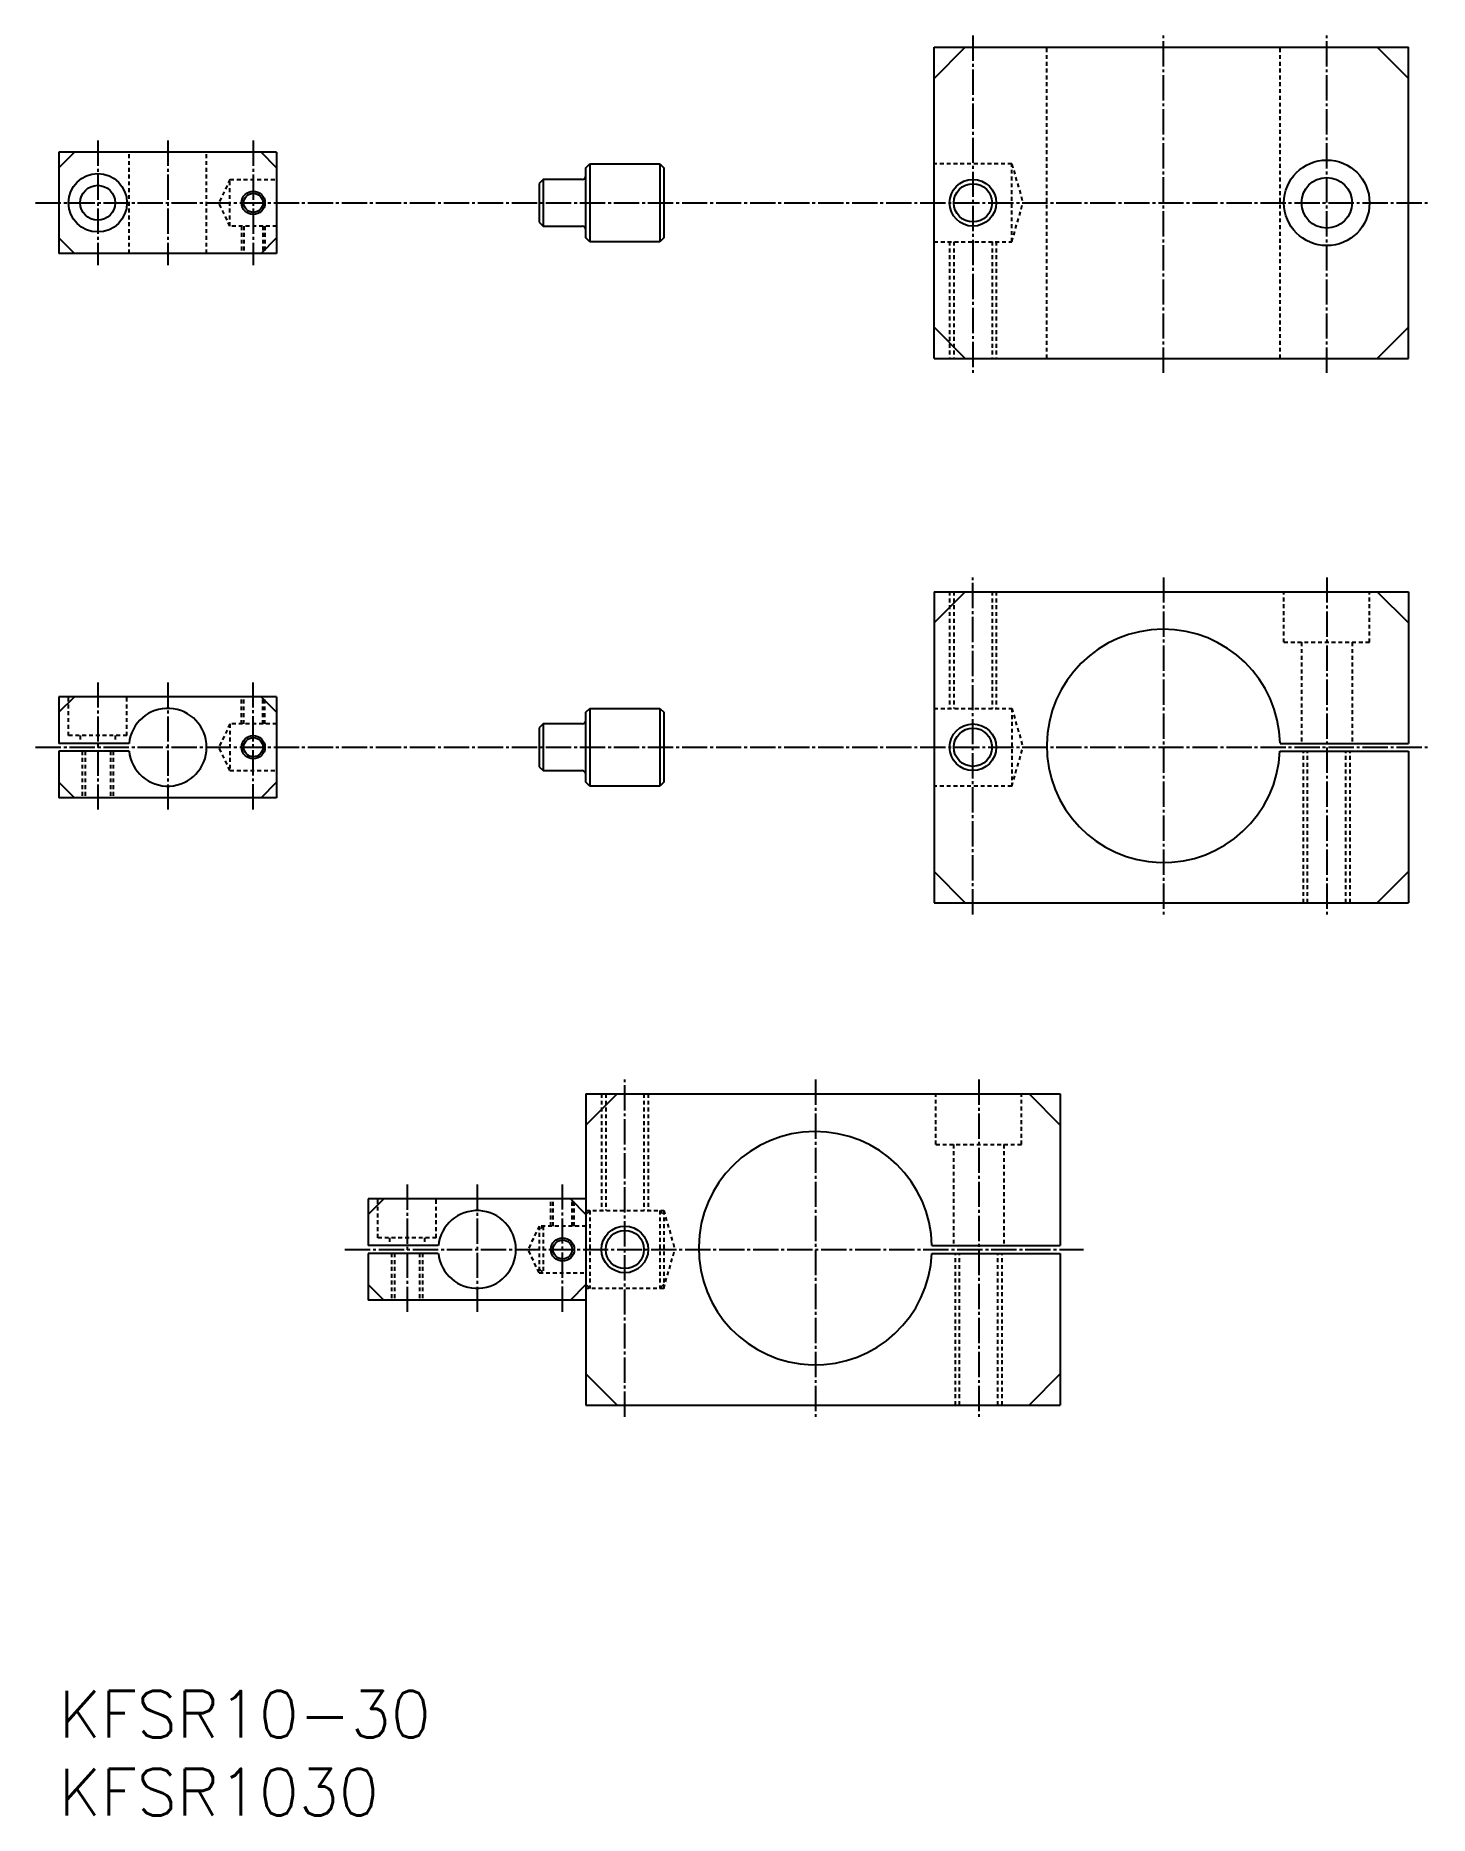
# Model space of a CAD drawing. Extents: x 190 to 369, y -4310 to -4081.
import ezdxf

# ---------------------------------------------------------------- set-up
doc = ezdxf.new("R2010")
doc.units = 0
doc.header["$LTSCALE"] = 0.25
doc.linetypes.add('CENTER', pattern=[17.5, 13, -1.5, 1.5, -1.5])
doc.linetypes.add('DASHED', pattern=[3.5, 2, -1.5])
doc.layers.get('0').update_dxf_attribs({"linetype": 'CONTINUOUS'})
doc.layers.add('CENTER', color=1, linetype='CENTER')
doc.styles.get("Standard").update_dxf_attribs({"font": 'txt', "bigfont": 'BIGFONT'})

msp = doc.modelspace()

# ---------------------------------------------------------------- linework, layer by layer
at = {"color": 7, "linetype": 'CONTINUOUS'}
for p, q in [((305.54, -4122.76), (305.54, -4082.76)), ((305.54, -4082.76), (366.54, -4082.76)), ((305.54, -4086.76), (309.54, -4082.76)), ((362.54, -4082.76), (366.54, -4086.76)), ((366.54, -4122.76), (366.54, -4082.76)), ((193.01, -4096.26), (193.01, -4109.26)), ((221.01, -4096.26), (193.01, -4096.26)), ((193.01, -4098.26), (195.01, -4096.26)), ((221.01, -4098.26), (219.01, -4096.26)), ((221.01, -4096.26), (221.01, -4109.26)), ((260.78, -4098.26), (261.28, -4097.76)), ((260.78, -4107.26), (260.78, -4098.26)), ((261.28, -4097.76), (270.28, -4097.76)), ((270.28, -4097.76), (270.78, -4098.26)), ((270.78, -4098.26), (270.78, -4107.26)), ((255.28, -4099.76), (254.78, -4100.26)), ((254.78, -4100.26), (254.78, -4105.26)), ((255.28, -4099.76), (255.28, -4105.76)), ((260.28, -4099.76), (255.28, -4099.76)), ((254.78, -4105.26), (255.28, -4105.76)), ((193.01, -4107.26), (195.01, -4109.26)), ((219.01, -4109.26), (221.01, -4107.26)), ((255.28, -4105.76), (260.28, -4105.76)), ((261.28, -4107.76), (260.78, -4107.26)), ((270.28, -4107.76), (261.28, -4107.76)), ((270.78, -4107.26), (270.28, -4107.76)), ((221.01, -4109.26), (193.01, -4109.26)), ((309.54, -4122.76), (305.54, -4118.76)), ((366.54, -4118.76), (362.54, -4122.76)), ((305.54, -4122.76), (366.54, -4122.76)), ((305.54, -4152.76), (366.54, -4152.76)), ((305.54, -4152.76), (305.54, -4192.76)), ((305.54, -4156.76), (309.54, -4152.76)), ((362.54, -4152.76), (366.54, -4156.76)), ((366.54, -4152.76), (366.54, -4172.26)), ((193.01, -4166.26), (193.01, -4172.26)), ((221.01, -4166.26), (193.01, -4166.26)), ((193.01, -4168.26), (195.01, -4166.26)), ((219.01, -4166.26), (221.01, -4168.26)), ((221.01, -4166.26), (221.01, -4179.26)), ((260.78, -4168.26), (261.28, -4167.76)), ((260.78, -4177.26), (260.78, -4168.26)), ((261.28, -4167.76), (270.28, -4167.76)), ((270.28, -4167.76), (270.78, -4168.26)), ((270.78, -4168.26), (270.78, -4177.26)), ((255.28, -4169.76), (254.78, -4170.26)), ((254.78, -4170.26), (254.78, -4175.26)), ((260.28, -4169.76), (255.28, -4169.76)), ((255.28, -4169.76), (255.28, -4175.76)), ((202.04, -4172.26), (193.01, -4172.26)), ((202.04, -4173.26), (193.01, -4173.26)), ((193.01, -4173.26), (193.01, -4179.26)), ((350.02, -4173.26), (366.54, -4173.26)), ((350.03, -4172.26), (366.54, -4172.26)), ((366.54, -4173.26), (366.54, -4192.76)), ((254.78, -4175.26), (255.28, -4175.76)), ((255.28, -4175.76), (260.28, -4175.76)), ((195.01, -4179.26), (193.01, -4177.26)), ((219.01, -4179.26), (221.01, -4177.26)), ((261.28, -4177.76), (260.78, -4177.26)), ((270.28, -4177.76), (261.28, -4177.76)), ((270.78, -4177.26), (270.28, -4177.76)), ((221.01, -4179.26), (193.01, -4179.26)), ((309.54, -4192.76), (305.54, -4188.76)), ((366.54, -4188.76), (362.54, -4192.76)), ((305.54, -4192.76), (366.54, -4192.76)), ((260.78, -4217.34), (260.78, -4257.34)), ((260.78, -4217.34), (321.78, -4217.34)), ((264.78, -4217.34), (260.78, -4221.34)), ((317.78, -4217.34), (321.78, -4221.34)), ((321.78, -4217.34), (321.78, -4236.84)), ((260.78, -4230.84), (232.78, -4230.84)), ((232.78, -4230.84), (232.78, -4236.84)), ((232.78, -4232.84), (234.78, -4230.84)), ((258.78, -4230.84), (260.78, -4232.84)), ((260.78, -4230.84), (260.78, -4243.84)), ((241.8, -4236.84), (232.78, -4236.84)), ((232.78, -4237.84), (232.78, -4243.84)), ((241.8, -4237.84), (232.78, -4237.84)), ((305.26, -4237.84), (321.78, -4237.84)), ((305.27, -4236.84), (321.78, -4236.84)), ((321.78, -4237.84), (321.78, -4257.34)), ((232.78, -4241.84), (234.78, -4243.84)), ((258.78, -4243.84), (260.78, -4241.84)), ((260.78, -4243.84), (232.78, -4243.84)), ((264.78, -4257.34), (260.78, -4253.34)), ((321.78, -4253.34), (317.78, -4257.34)), ((260.78, -4257.34), (321.78, -4257.34))]:
    msp.add_line(p, q, dxfattribs=at)
at = {"color": 3, "linetype": 'DASHED'}
for p, q in [((320.04, -4122.76), (320.04, -4082.76)), ((350.03, -4122.76), (350.03, -4082.76)), ((202.04, -4109.26), (202.04, -4096.26)), ((212.01, -4109.26), (212.01, -4096.26)), ((315.54, -4097.76), (305.54, -4097.76)), ((315.54, -4107.76), (315.54, -4097.76)), ((315.54, -4097.76), (316.98, -4102.76)), ((215.01, -4099.76), (213.57, -4102.76)), ((215.01, -4099.76), (221.01, -4099.76)), ((215.01, -4105.76), (215.01, -4099.76)), ((215.01, -4105.76), (213.57, -4102.76)), ((315.54, -4107.76), (316.98, -4102.76)), ((221.01, -4105.76), (215.01, -4105.76)), ((216.51, -4105.76), (216.51, -4109.26)), ((216.78, -4105.76), (216.78, -4109.26)), ((219.24, -4105.76), (219.24, -4109.26)), ((219.51, -4105.76), (219.51, -4109.26)), ((305.54, -4107.76), (315.54, -4107.76)), ((307.54, -4107.76), (307.54, -4122.76)), ((308.08, -4107.76), (308.08, -4122.76)), ((313, -4107.76), (313, -4122.76)), ((313.54, -4107.76), (313.54, -4122.76)), ((307.54, -4152.76), (307.54, -4167.76)), ((308.08, -4152.76), (308.08, -4167.76)), ((313, -4152.76), (313, -4167.76)), ((313.54, -4152.76), (313.54, -4167.76)), ((350.54, -4159.26), (350.54, -4152.76)), ((361.54, -4159.26), (361.54, -4152.76)), ((350.54, -4159.26), (361.54, -4159.26)), ((352.79, -4159.26), (352.79, -4172.26)), ((359.29, -4159.26), (359.29, -4172.26)), ((194.26, -4171.26), (194.26, -4166.26)), ((201.76, -4171.26), (201.76, -4166.26)), ((216.51, -4169.76), (216.51, -4166.26)), ((216.78, -4169.76), (216.78, -4166.26)), ((219.24, -4169.76), (219.24, -4166.26)), ((219.51, -4169.76), (219.51, -4166.26)), ((305.54, -4167.76), (315.54, -4167.76)), ((315.54, -4167.76), (315.54, -4177.76)), ((315.54, -4167.76), (316.98, -4172.76)), ((201.76, -4171.26), (194.26, -4171.26)), ((195.76, -4171.26), (195.76, -4172.26)), ((200.26, -4171.26), (200.26, -4172.26)), ((215.01, -4169.76), (213.57, -4172.76)), ((215.01, -4169.76), (215.01, -4175.76)), ((221.01, -4169.76), (215.01, -4169.76)), ((196.01, -4173.26), (196.01, -4179.26)), ((196.39, -4173.26), (196.39, -4179.26)), ((199.64, -4173.26), (199.64, -4179.26)), ((200.01, -4173.26), (200.01, -4179.26)), ((215.01, -4175.76), (213.57, -4172.76)), ((315.54, -4177.76), (316.98, -4172.76)), ((353.04, -4192.76), (353.04, -4173.26)), ((353.58, -4192.76), (353.58, -4173.26)), ((358.5, -4192.76), (358.5, -4173.26)), ((359.04, -4192.76), (359.04, -4173.26)), ((215.01, -4175.76), (221.01, -4175.76)), ((315.54, -4177.76), (305.54, -4177.76)), ((262.78, -4217.34), (262.78, -4232.34)), ((263.32, -4217.34), (263.32, -4232.34)), ((268.23, -4217.34), (268.23, -4232.34)), ((268.78, -4217.34), (268.78, -4232.34)), ((305.78, -4223.84), (305.78, -4217.34)), ((316.78, -4223.84), (316.78, -4217.34)), ((305.78, -4223.84), (316.78, -4223.84)), ((308.03, -4223.84), (308.03, -4236.84)), ((314.53, -4223.84), (314.53, -4236.84)), ((234.03, -4235.84), (234.03, -4230.84)), ((241.53, -4235.84), (241.53, -4230.84)), ((256.28, -4234.34), (256.28, -4230.84)), ((256.55, -4234.34), (256.55, -4230.84)), ((259.01, -4234.34), (259.01, -4230.84)), ((259.28, -4234.34), (259.28, -4230.84)), ((260.78, -4232.84), (261.28, -4232.34)), ((260.78, -4232.34), (270.78, -4232.34)), ((261.28, -4232.34), (261.28, -4242.34)), ((270.28, -4232.34), (270.28, -4242.34)), ((270.28, -4232.34), (270.78, -4232.84)), ((270.78, -4232.34), (272.22, -4237.34)), ((270.78, -4232.34), (270.78, -4242.34)), ((241.53, -4235.84), (234.03, -4235.84)), ((235.53, -4235.84), (235.53, -4236.84)), ((240.03, -4235.84), (240.03, -4236.84)), ((254.78, -4234.34), (253.33, -4237.34)), ((260.78, -4234.34), (254.78, -4234.34)), ((254.78, -4234.34), (254.78, -4240.34)), ((255.28, -4234.34), (254.78, -4234.84)), ((255.28, -4234.34), (255.28, -4240.34)), ((235.78, -4237.84), (235.78, -4243.84)), ((236.15, -4237.84), (236.15, -4243.84)), ((239.4, -4237.84), (239.4, -4243.84)), ((239.78, -4237.84), (239.78, -4243.84)), ((254.78, -4240.34), (253.33, -4237.34)), ((270.78, -4242.34), (272.22, -4237.34)), ((308.28, -4257.34), (308.28, -4237.84)), ((308.82, -4257.34), (308.82, -4237.84)), ((313.73, -4257.34), (313.73, -4237.84)), ((314.28, -4257.34), (314.28, -4237.84)), ((254.78, -4239.84), (255.28, -4240.34)), ((254.78, -4240.34), (260.78, -4240.34)), ((261.28, -4242.34), (260.78, -4241.84)), ((270.78, -4242.34), (260.78, -4242.34)), ((270.78, -4241.84), (270.28, -4242.34))]:
    msp.add_line(p, q, dxfattribs=at)
at = {"color": 7, "linetype": 'CONTINUOUS'}
for centre, radius in [((356.04, -4102.76), 5.5), ((198.01, -4102.76), 3.75), ((198.01, -4102.76), 2.25), ((310.54, -4102.76), 2.46), ((356.04, -4102.76), 3.25), ((218.01, -4102.76), 1.23), ((218.01, -4172.76), 1.23), ((310.54, -4172.76), 2.46), ((265.78, -4237.34), 2.46), ((257.78, -4237.34), 1.23)]:
    msp.add_circle(centre, radius, dxfattribs=at)
at = {"color": 3, "linetype": 'CONTINUOUS'}
for centre, radius in [((310.54, -4102.76), 3), ((218.01, -4102.76), 1.5), ((218.01, -4172.76), 1.5), ((310.54, -4172.76), 3), ((257.78, -4237.34), 1.5), ((265.78, -4237.34), 3)]:
    msp.add_circle(centre, radius, dxfattribs=at)
at = {"color": 7, "linetype": 'CONTINUOUS'}
for centre, radius, start, end in [((260.28, -4099.26), 0.5, 270, 0), ((335.04, -4172.59), 15, 1.2673, 357.4466), ((207.01, -4172.76), 5, 185.7392, 174.2608), ((260.28, -4169.26), 0.5, 270, 0), ((290.28, -4237.17), 15, 1.2673, 357.4466), ((246.78, -4237.34), 5, 185.7392, 174.2608)]:
    msp.add_arc(centre, radius, start, end, dxfattribs=at)
at = {"layer": 'CENTER', "color": 1, "linetype": 'CENTER'}
for p, q in [((310.54, -4081.26), (310.54, -4124.6)), ((335.04, -4124.6), (335.04, -4081.26)), ((356.04, -4124.6), (356.04, -4081.26)), ((198.01, -4094.76), (198.01, -4110.76)), ((207.01, -4094.76), (207.01, -4110.76)), ((218.01, -4094.76), (218.01, -4110.76)), ((190.01, -4102.76), (369.24, -4102.76)), ((310.54, -4194.26), (310.54, -4150.92)), ((335.04, -4150.92), (335.04, -4194.26)), ((356.04, -4150.92), (356.04, -4194.26)), ((198.01, -4164.42), (198.01, -4180.76)), ((207.01, -4164.42), (207.01, -4180.76)), ((218.01, -4180.76), (218.01, -4164.42)), ((190.01, -4172.76), (369.24, -4172.76)), ((265.78, -4258.84), (265.78, -4215.5)), ((290.28, -4215.5), (290.28, -4258.84)), ((311.28, -4215.5), (311.28, -4258.84)), ((237.78, -4229), (237.78, -4245.34)), ((246.78, -4229), (246.78, -4245.34)), ((257.78, -4245.34), (257.78, -4229)), ((229.78, -4237.34), (324.78, -4237.34))]:
    msp.add_line(p, q, dxfattribs=at)
at = {"layer": 'CENTER', "color": 7, "linetype": 'CONTINUOUS'}
for p, q in [((261.28, -4097.76), (261.28, -4107.76)), ((270.28, -4097.76), (270.28, -4107.76)), ((261.28, -4167.76), (261.28, -4177.76)), ((270.28, -4167.76), (270.28, -4177.76))]:
    msp.add_line(p, q, dxfattribs=at)
for centre in [(260.28, -4106.26), (260.28, -4176.26)]:
    msp.add_arc(centre, 0.5, 0, 90, dxfattribs=at)

# ---------------------------------------------------------------- texts
at = {"color": 7, "linetype": 'CONTINUOUS'}
for s, p in [('KFSR10-30', (193.01, -4300.11)), ('KFSR1030', (193.01, -4310.11))]:
    msp.add_text(s, height=6, dxfattribs=at).set_placement(p)

doc.saveas('drawing.dxf')
